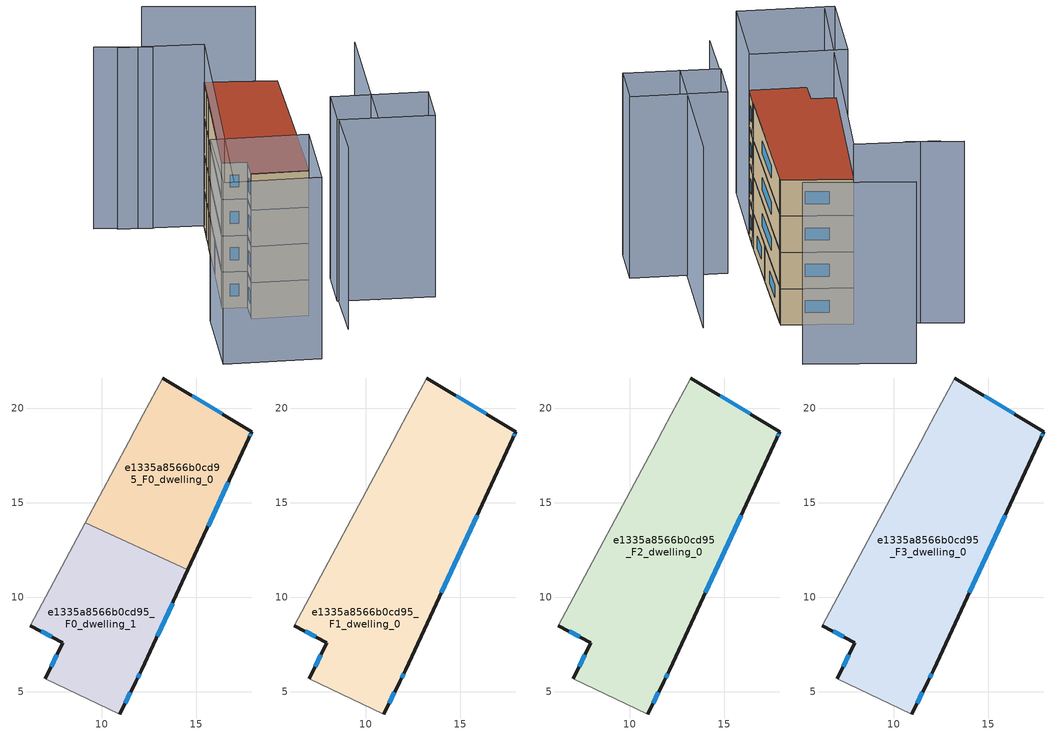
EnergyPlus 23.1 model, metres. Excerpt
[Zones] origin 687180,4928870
e1335a8566b0cd95_F0_dwelling_0
 floor ground (EU_floor_Construction): 17.93,18.77 17.77,18.42 14.56,11.46 9.14,13.96 11.42,18.24 11.75,18.85 12.2,19.7 13.23,21.61 z0
 wall outside (EU_wall_Construction): 14.56,11.46 17.77,18.42 17.93,18.77 13.23,21.61 z0:3
 wall adiabatic (EU_wall_Construction): 13.23,21.61 12.2,19.7 11.75,18.85 11.42,18.24 9.14,13.96 z0:3
 wall to e1335a8566b0cd95_F0_dwelling_1 (EU_wall_Construction): 9.14,13.96 14.56,11.46 z0:3
 window (EU_Window_Construction): 16.37,19.71 14.8,20.66 / 17.83,18.53 17.88,18.65 / 15.63,13.78 16.7,16.1 z1:2
e1335a8566b0cd95_F0_dwelling_1
 floor ground (EU_floor_Construction): 14.56,11.46 12.12,6.18 11.8,5.54 10.95,3.83 7.02,5.69 7.93,7.61 6.22,8.51 9.14,13.96 z0
 wall outside (EU_wall_Construction): 10.95,3.83 11.8,5.54 12.12,6.18 14.56,11.46 / 6.22,8.51 7.93,7.61 7.02,5.69 z0:3
 wall adiabatic (EU_wall_Construction): 7.02,5.69 10.95,3.83 / 9.14,13.96 6.22,8.51 z0:3
 window (EU_Window_Construction): 12.94,7.94 13.75,9.7 / 11.91,5.75 12.02,5.96 / 11.24,4.4 11.52,4.97 / 7.63,6.97 7.33,6.33 / 6.79,8.21 7.36,7.91 z1:2
e1335a8566b0cd95_F1_dwelling_0
 floor to e1335a8566b0cd95_F0_dwelling_0 (EU_floor_Construction): 17.93,18.77 17.77,18.42 14.56,11.46 9.14,13.96 11.42,18.24 11.75,18.85 12.2,19.7 13.23,21.61 z3
 floor to e1335a8566b0cd95_F0_dwelling_1 (EU_floor_Construction): 14.56,11.46 12.12,6.18 11.8,5.54 10.95,3.83 7.02,5.69 7.93,7.61 6.22,8.51 9.14,13.96 z3
 wall outside (EU_wall_Construction): 10.95,3.83 11.8,5.54 12.12,6.18 17.77,18.42 17.93,18.77 13.23,21.61 / 6.22,8.51 7.93,7.61 7.02,5.69 z3:6
 wall adiabatic (EU_wall_Construction): 13.23,21.61 12.2,19.7 11.75,18.85 11.42,18.24 6.22,8.51 / 7.02,5.69 10.95,3.83 z3:6
 window (EU_Window_Construction): 16.37,19.71 14.8,20.66 / 17.83,18.53 17.88,18.65 / 14.01,10.26 15.89,14.34 / 11.91,5.75 12.02,5.96 / 11.24,4.4 11.52,4.97 / 7.63,6.97 7.33,6.33 / 6.79,8.21 7.36,7.91 z4:5
e1335a8566b0cd95_F2_dwelling_0
 floor to e1335a8566b0cd95_F1_dwelling_0 (EU_floor_Construction): 17.93,18.77 17.77,18.42 12.12,6.18 11.8,5.54 10.95,3.83 7.02,5.69 7.93,7.61 6.22,8.51 11.42,18.24 11.75,18.85 12.2,19.7 13.23,21.61 z6
 wall outside (EU_wall_Construction): 10.95,3.83 11.8,5.54 12.12,6.18 17.77,18.42 17.93,18.77 13.23,21.61 / 6.22,8.51 7.93,7.61 7.02,5.69 z6:9
 wall adiabatic (EU_wall_Construction): 13.23,21.61 12.2,19.7 11.75,18.85 11.42,18.24 6.22,8.51 / 7.02,5.69 10.95,3.83 z6:9
 window (EU_Window_Construction): 16.37,19.71 14.8,20.66 / 17.83,18.53 17.88,18.65 / 14.01,10.26 15.89,14.34 / 11.91,5.75 12.02,5.96 / 11.24,4.4 11.52,4.97 / 7.63,6.97 7.33,6.33 / 6.79,8.21 7.36,7.91 z7:8
e1335a8566b0cd95_F3_dwelling_0
 floor to e1335a8566b0cd95_F2_dwelling_0 (EU_floor_Construction): 17.93,18.77 17.77,18.42 12.12,6.18 11.8,5.54 10.95,3.83 7.02,5.69 7.93,7.61 6.22,8.51 11.42,18.24 11.75,18.85 12.2,19.7 13.23,21.61 z9
 wall outside (EU_wall_Construction): 10.95,3.83 11.8,5.54 12.12,6.18 17.77,18.42 17.93,18.77 13.23,21.61 / 6.22,8.51 7.93,7.61 7.02,5.69 z9:12
 wall adiabatic (EU_wall_Construction): 13.23,21.61 12.2,19.7 11.75,18.85 11.42,18.24 6.22,8.51 / 7.02,5.69 10.95,3.83 z9:12
 window (EU_Window_Construction): 16.37,19.71 14.8,20.66 / 17.83,18.53 17.88,18.65 / 14.01,10.26 15.89,14.34 / 11.91,5.75 12.02,5.96 / 11.24,4.4 11.52,4.97 / 7.63,6.97 7.33,6.33 / 6.79,8.21 7.36,7.91 z10:11
 roof outside (EU_roof_Construction): 12.12,6.18 17.77,18.42 17.93,18.77 13.23,21.61 12.2,19.7 11.75,18.85 11.42,18.24 6.22,8.51 7.93,7.61 7.02,5.69 10.95,3.83 11.8,5.54 z12
shading: 12.15,0.18 14.31,4.8 / 16.95,3.42 23.08,15.97 / 7.61,24.9 13.35,21.83 / 13.35,21.83 1.56,-0.22 / 6.12,25.92 9.89,23.6 / 20.41,25.56 13.18,30.13 / 10.95,3.83 7.48,-3.25 / 7.48,-3.25 0.79,0.03 / 0.79,0.03 4.26,7.11 / 4.26,7.11 10.95,3.83 / 20.84,1.55 14.19,4.86 / 14.19,4.86 16.09,8.68 / 16.09,8.68 22.74,5.37 / 22.74,5.37 20.84,1.55 z0:15
[Building]
EU S2 Campaign: North Axis=0; Terrain=City; Solar Distribution=FullExterior
[Site:Location]
Bologna: Latitude=44.5; Longitude=11.25; Time Zone=1; Elevation=37
[SizingPeriod:WeatherFileDays]
AnnualSizingPeriod: Begin Month=1; Begin Day of Month=1; End Month=12; End Day of Month=31; Day of Week for Start Day=Monday; Use Weather File Daylight Saving Period=No; Use Weather File Rain and Snow Indicators=No
[MATERIAL]
EU_InternalMass_Material: Roughness=MediumRough; Thickness=0.1; Conductivity=1; Density=1800; Specific Heat=900; Thermal Absorptance=0.9; Solar Absorptance=0.7; Visible Absorptance=0.7
[MATERIAL:NOMASS] Roughness=MediumRough; Thermal Absorptance=0.9; Solar Absorptance=0.7; Visible Absorptance=0.7
Name | Thermal Resistance
EU_wall_NoMass | 0.937881
EU_roof_NoMass | 0.548572
EU_floor_NoMass | 0.71348
[WINDOWMATERIAL:SIMPLEGLAZINGSYSTEM]
EU_Window_SimpleGlazing: UFactor=4.25633; Solar Heat Gain Coefficient=0.85; Visible Transmittance=0.85
[CONSTRUCTION]
EU_wall_Construction: EU_wall_NoMass
EU_roof_Construction: EU_roof_NoMass
EU_floor_Construction: EU_floor_NoMass
EU_InternalMass_Construction: EU_InternalMass_Material
EU_Window_Construction: EU_Window_SimpleGlazing
[ZONE] Type=1; Multiplier=1; Ceiling Height=autocalculate; Floor Area=autocalculate; Part of Total Floor Area=Yes
Name | Volume
e1335a8566b0cd95_F0_dwelling_0 | 143.61
e1335a8566b0cd95_F1_dwelling_0 | 287.224
e1335a8566b0cd95_F2_dwelling_0; e1335a8566b0cd95_F3_dwelling_0 | 287.231
e1335a8566b0cd95_F0_dwelling_1 | 143.614
[INTERNALMASS] Construction=EU_InternalMass_Construction
Name | Zone or ZoneList | Surface Area
e1335a8566b0cd95_F0_dwelling_0_EU_InternalMass | e1335a8566b0cd95_F0_dwelling_0 | 47.8703
e1335a8566b0cd95_F0_dwelling_1_EU_InternalMass | e1335a8566b0cd95_F0_dwelling_1 | 47.8709
e1335a8566b0cd95_F1_dwelling_0_EU_InternalMass | e1335a8566b0cd95_F1_dwelling_0 | 95.7435
e1335a8566b0cd95_F2_dwelling_0_EU_InternalMass | e1335a8566b0cd95_F2_dwelling_0 | 95.7435
e1335a8566b0cd95_F3_dwelling_0_EU_InternalMass | e1335a8566b0cd95_F3_dwelling_0 | 95.7435
[OTHEREQUIPMENT] Fuel Type=Electricity; Design Level Calculation Method=Watts/Area; Power per Zone Floor Area=1; Fraction Latent=0; Fraction Radiant=0; Fraction Lost=0; Carbon Dioxide Generation Rate=0; EndUse Subcategory=EU_Step8_InternalGains
Name | Zone or ZoneList or Space or SpaceList | Schedule
EU_Step8_InternalGain_e1335a8566b0cd95_F0_dwelling_0_f000 | e1335a8566b0cd95_F0_dwelling_0 | EU_Step8_GainSchedule_e1335a8566b0cd95_F0_dwelling_0_f000
EU_Step8_InternalGain_e1335a8566b0cd95_F0_dwelling_1_f000 | e1335a8566b0cd95_F0_dwelling_1 | EU_Step8_GainSchedule_e1335a8566b0cd95_F0_dwelling_1_f000
EU_Step8_InternalGain_e1335a8566b0cd95_F1_dwelling_0_f000 | e1335a8566b0cd95_F1_dwelling_0 | EU_Step8_GainSchedule_e1335a8566b0cd95_F1_dwelling_0_f000
EU_Step8_InternalGain_e1335a8566b0cd95_F2_dwelling_0_f000 | e1335a8566b0cd95_F2_dwelling_0 | EU_Step8_GainSchedule_e1335a8566b0cd95_F2_dwelling_0_f000
EU_Step8_InternalGain_e1335a8566b0cd95_F3_dwelling_0_f000 | e1335a8566b0cd95_F3_dwelling_0 | EU_Step8_GainSchedule_e1335a8566b0cd95_F3_dwelling_0_f000
[ZONEVENTILATION:DESIGNFLOWRATE] Schedule=EU_AlwaysOn; Design Flow Rate Calculation Method=AirChanges/Hour; Air Changes per Hour=0.687892; Ventilation Type=Natural; Fan Pressure Rise=0; Fan Total Efficiency=1; Constant Term Coefficient=1; Temperature Term Coefficient=0; Velocity Term Coefficient=0; Velocity Squared Term Coefficient=0; Minimum Indoor Temperature=-100; Maximum Indoor Temperature=100; Delta Temperature=-100; Minimum Outdoor Temperature=-100; Maximum Outdoor Temperature=100; Maximum Wind Speed=40
Name | Zone or ZoneList or Space or SpaceList
EU_ConstantAir_e1335a8566b0cd95_F0_dwelling_0 | e1335a8566b0cd95_F0_dwelling_0
EU_ConstantAir_e1335a8566b0cd95_F0_dwelling_1 | e1335a8566b0cd95_F0_dwelling_1
EU_ConstantAir_e1335a8566b0cd95_F1_dwelling_0 | e1335a8566b0cd95_F1_dwelling_0
EU_ConstantAir_e1335a8566b0cd95_F2_dwelling_0 | e1335a8566b0cd95_F2_dwelling_0
EU_ConstantAir_e1335a8566b0cd95_F3_dwelling_0 | e1335a8566b0cd95_F3_dwelling_0
[HVACTEMPLATE:THERMOSTAT] Constant Heating Setpoint=20; Constant Cooling Setpoint=50
EU_HeatOnly_e1335a8566b0cd95_F0_dwelling_0; EU_HeatOnly_e1335a8566b0cd95_F0_dwelling_1; EU_HeatOnly_e1335a8566b0cd95_F1_dwelling_0; EU_HeatOnly_e1335a8566b0cd95_F2_dwelling_0; EU_HeatOnly_e1335a8566b0cd95_F3_dwelling_0
[HVACTEMPLATE:ZONE:IDEALLOADSAIRSYSTEM] System Availability Schedule=EU_AlwaysOn; Maximum Heating Supply Air Temperature=50; Minimum Cooling Supply Air Temperature=13; Maximum Heating Supply Air Humidity Ratio=0.0156; Minimum Cooling Supply Air Humidity Ratio=0.0077; Heating Limit=NoLimit; Cooling Limit=NoLimit; Heating Availability Schedule=EU_AlwaysOn; Cooling Availability Schedule=EU_CoolingOff; Dehumidification Control Type=ConstantSensibleHeatRatio; Cooling Sensible Heat Ratio=0.7; Dehumidification Setpoint=60; Humidification Control Type=None; Humidification Setpoint=30; Outdoor Air Method=None; Outdoor Air Flow Rate per Person=0.00944; Outdoor Air Flow Rate per Zone Floor Area=0; Outdoor Air Flow Rate per Zone=0; Demand Controlled Ventilation Type=None; Outdoor Air Economizer Type=NoEconomizer; Heat Recovery Type=None; Sensible Heat Recovery Effectiveness=0.7; Latent Heat Recovery Effectiveness=0.65
Name | Template Thermostat
e1335a8566b0cd95_F0_dwelling_0 | EU_HeatOnly_e1335a8566b0cd95_F0_dwelling_0
e1335a8566b0cd95_F0_dwelling_1 | EU_HeatOnly_e1335a8566b0cd95_F0_dwelling_1
e1335a8566b0cd95_F1_dwelling_0 | EU_HeatOnly_e1335a8566b0cd95_F1_dwelling_0
e1335a8566b0cd95_F2_dwelling_0 | EU_HeatOnly_e1335a8566b0cd95_F2_dwelling_0
e1335a8566b0cd95_F3_dwelling_0 | EU_HeatOnly_e1335a8566b0cd95_F3_dwelling_0
[SIZING:ZONE] Zone Cooling Design Supply Air Temperature Input Method=SupplyAirTemperature; Zone Cooling Design Supply Air Temperature=13; Zone Heating Design Supply Air Temperature Input Method=SupplyAirTemperature; Zone Heating Design Supply Air Temperature=50; Zone Cooling Design Supply Air Humidity Ratio=0.008; Zone Heating Design Supply Air Humidity Ratio=0.008; Cooling Design Air Flow Method=DesignDay; Cooling Design Air Flow Rate=0; Cooling Minimum Air Flow per Zone Floor Area=0.000762; Cooling Minimum Air Flow=0; Cooling Minimum Air Flow Fraction=0.2; Heating Design Air Flow Method=DesignDay; Heating Design Air Flow Rate=0; Heating Maximum Air Flow per Zone Floor Area=0.002032; Heating Maximum Air Flow=0.141576; Heating Maximum Air Flow Fraction=0.3; Account for Dedicated Outdoor Air System=No; Dedicated Outdoor Air System Control Strategy=NeutralSupplyAir; Dedicated Outdoor Air Low Setpoint Temperature for Design=autosize; Dedicated Outdoor Air High Setpoint Temperature for Design=autosize; Zone Load Sizing Method=Sensible Load Only No Latent Load; Zone Latent Cooling Design Supply Air Humidity Ratio Input Method=HumidityRatioDifference; Zone Cooling Design Supply Air Humidity Ratio Difference=0.005; Zone Latent Heating Design Supply Air Humidity Ratio Input Method=HumidityRatioDifference; Zone Humidification Design Supply Air Humidity Ratio Difference=0.005
e1335a8566b0cd95_F0_dwelling_0; e1335a8566b0cd95_F0_dwelling_1; e1335a8566b0cd95_F1_dwelling_0; e1335a8566b0cd95_F2_dwelling_0; e1335a8566b0cd95_F3_dwelling_0
[SCHEDULE:CONSTANT]
Name | Hourly Value
EU_AlwaysOn | 1
EU_CoolingOff | 0
[SCHEDULE:FILE] Column Number=1; Rows to Skip at Top=0; Number of Hours of Data=8760; Column Separator=Comma; Interpolate to Timestep=No; Minutes per Item=60; Adjust Schedule for Daylight Savings=Yes
Name | File
EU_Step8_GainSchedule_e1335a8566b0cd95_F0_dwelling_0_f000 | ../../schedules/e1335a8566b0cd95/e1335a8566b0cd95_F0_dwelling_0_f000_gain.csv
EU_Step8_GainSchedule_e1335a8566b0cd95_F0_dwelling_1_f000 | ../../schedules/e1335a8566b0cd95/e1335a8566b0cd95_F0_dwelling_1_f000_gain.csv
EU_Step8_GainSchedule_e1335a8566b0cd95_F1_dwelling_0_f000 | ../../schedules/e1335a8566b0cd95/e1335a8566b0cd95_F1_dwelling_0_f000_gain.csv
EU_Step8_GainSchedule_e1335a8566b0cd95_F2_dwelling_0_f000 | ../../schedules/e1335a8566b0cd95/e1335a8566b0cd95_F2_dwelling_0_f000_gain.csv
EU_Step8_GainSchedule_e1335a8566b0cd95_F3_dwelling_0_f000 | ../../schedules/e1335a8566b0cd95/e1335a8566b0cd95_F3_dwelling_0_f000_gain.csv
